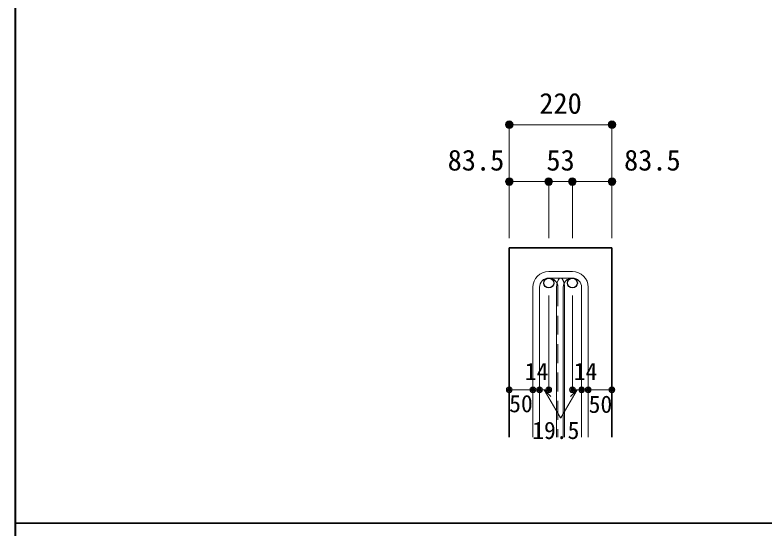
# Model space of a CAD drawing. Units: millimetres at full size, sheet at 1:20; some dimension numbers follow another scale. Extents: x -3982 to 3969, y -2797 to 2801.
# Drawn here: x -3982 to -2397, y -10 to 1076 of the extents above; entities that cross this region are included whole.
import ezdxf
from ezdxf.enums import TextEntityAlignment as Align

# ---------------------------------------------------------------- set-up
doc = ezdxf.new("R2010")
doc.units = ezdxf.units.MM
doc.header["$LTSCALE"] = 20
doc.header["$PDMODE"] = 32
doc.header["$PDSIZE"] = 12
doc.linetypes.add('DASHED2', pattern=[3, 2, -1])
for name, color, linetype, lineweight in [('6-1_躯体線', 2, 'Continuous', 35), ('6-5_梁主筋', 7, 'Continuous', 18), ('6-6_S.T.P.', 7, 'Continuous', 18), ('6-D_寸法', 4, 'Continuous', 9), ('F-0_枠', 6, 'Continuous', 40)]:
    doc.layers.add(name, color=color, linetype=linetype, lineweight=lineweight)
doc.styles.add('ＭＳ ゴシック', font='')
doc.styles.get('ＭＳ ゴシック').set_extended_font_data('MS Gothic')

msp = doc.modelspace()

# ---------------------------------------------------------------- linework, layer by layer
at = {"layer": '6-1_躯体線'}
for p, q in [((-2937.37, 584.12), (-2937.37, 184.12)), ((-2937.37, 584.12), (-2720.37, 584.12)), ((-2720.37, 584.12), (-2720.37, 184.12))]:
    msp.add_line(p, q, dxfattribs=at)
at = {"layer": '6-5_梁主筋', "color": 3, "lineweight": 25}
for centre in [(-2853.87, 509.62), (-2803.87, 509.62)]:
    msp.add_circle(centre, 10.5, dxfattribs=at)
at = {"layer": '6-6_S.T.P.'}
for p, q in [((-2803.87, 534.12), (-2853.87, 534.12)), ((-2803.87, 520.12), (-2853.87, 520.12)), ((-2887.37, 500.62), (-2887.37, 184.12)), ((-2873.37, 500.62), (-2873.37, 184.12)), ((-2837.37, 500.62), (-2837.37, 184.12)), ((-2823.37, 500.62), (-2823.37, 184.12)), ((-2820.37, 500.62), (-2820.37, 184.12)), ((-2784.37, 500.62), (-2784.37, 184.12)), ((-2770.37, 500.62), (-2770.37, 184.12))]:
    msp.add_line(p, q, dxfattribs=at)
at = {"layer": '6-6_S.T.P.', "linetype": 'DASHED2'}
msp.add_line((-2834.37, 500.62), (-2834.37, 184.12), dxfattribs=at)
at = {"layer": '6-6_S.T.P.'}
for centre, radius, start, end in [((-2853.87, 500.62), 33.5, 90, 180), ((-2803.87, 500.62), 33.5, 0, 90), ((-2853.87, 500.62), 19.5, 90, 180), ((-2853.87, 500.62), 19.5, 25.63897, 90), ((-2803.87, 500.62), 33.5, 144.40235, 180), ((-2803.87, 500.62), 19.5, 90, 180), ((-2853.87, 500.62), 33.5, 0, 14.58817), ((-2803.87, 500.62), 19.5, 0, 90)]:
    msp.add_arc(centre, radius, start, end, dxfattribs=at)
at = {"layer": '6-6_S.T.P.', "linetype": 'DASHED2'}
for radius, start, end in [(19.5, 0, 25.63897), (33.5, 14.58817, 35.59765)]:
    msp.add_arc((-2853.87, 500.62), radius, start, end, dxfattribs=at)
at = {"layer": '6-D_寸法'}
for p, q in [((-2937.37, 844.12), (-2720.37, 844.12)), ((-2720.37, 844.12), (-2720.37, 724.12)), ((-2937.37, 724.12), (-2937.37, 604.12)), ((-2853.87, 724.12), (-2853.87, 604.12)), ((-2853.87, 724.12), (-2720.37, 724.12)), ((-2803.87, 724.12), (-2803.87, 604.12)), ((-2720.37, 724.12), (-2720.37, 604.12)), ((-2853.87, 284.12), (-2853.87, 483.45)), ((-2803.87, 284.12), (-2803.87, 483.45)), ((-2937.37, 284.12), (-2887.37, 284.12)), ((-2887.37, 284.12), (-2853.87, 284.12)), ((-2863.62, 284.12), (-2849.48, 269.98)), ((-2863.62, 284.12), (-2829.39, 224.85)), ((-2794.12, 284.12), (-2828.34, 224.85)), ((-2794.12, 284.12), (-2808.26, 269.98)), ((-2803.87, 284.12), (-2720.37, 284.12)), ((-2784.37, 284.12), (-2770.37, 284.12)), ((-2829.39, 224.85), (-2828.34, 224.85))]:
    msp.add_line(p, q, dxfattribs=at)
msp.add_lwpolyline([(-2937.37, 844.12), (-2937.37, 724.12), (-2853.87, 724.12)], dxfattribs=at)
for centre, radius in [((-2937.37, 844.12), 8), ((-2937.37, 844.12), 7.2), ((-2937.37, 844.12), 6.4), ((-2937.37, 844.12), 5.6), ((-2937.37, 844.12), 4.8), ((-2937.37, 844.12), 4), ((-2937.37, 844.12), 3.2), ((-2937.37, 844.12), 2.4), ((-2937.37, 844.12), 1.6), ((-2937.37, 844.12), 0.8), ((-2720.37, 844.12), 8), ((-2720.37, 844.12), 7.2), ((-2720.37, 844.12), 6.4), ((-2720.37, 844.12), 5.6), ((-2720.37, 844.12), 4.8), ((-2720.37, 844.12), 4), ((-2720.37, 844.12), 3.2), ((-2720.37, 844.12), 2.4), ((-2720.37, 844.12), 1.6), ((-2720.37, 844.12), 0.8), ((-2937.37, 724.12), 8), ((-2937.37, 724.12), 7.2), ((-2937.37, 724.12), 6.4), ((-2937.37, 724.12), 5.6), ((-2853.87, 724.12), 8), ((-2853.87, 724.12), 7.2), ((-2853.87, 724.12), 6.4), ((-2853.87, 724.12), 5.6), ((-2803.87, 724.12), 8), ((-2803.87, 724.12), 7.2), ((-2803.87, 724.12), 6.4), ((-2803.87, 724.12), 5.6), ((-2720.37, 724.12), 8), ((-2720.37, 724.12), 7.2), ((-2720.37, 724.12), 6.4), ((-2720.37, 724.12), 5.6), ((-2937.37, 724.12), 4.8), ((-2937.37, 724.12), 4), ((-2937.37, 724.12), 3.2), ((-2937.37, 724.12), 2.4), ((-2937.37, 724.12), 1.6), ((-2937.37, 724.12), 0.8), ((-2853.87, 724.12), 4.8), ((-2853.87, 724.12), 4), ((-2853.87, 724.12), 3.2), ((-2853.87, 724.12), 2.4), ((-2853.87, 724.12), 1.6), ((-2853.87, 724.12), 0.8), ((-2803.87, 724.12), 4.8), ((-2803.87, 724.12), 4), ((-2803.87, 724.12), 3.2), ((-2803.87, 724.12), 2.4), ((-2803.87, 724.12), 1.6), ((-2803.87, 724.12), 0.8), ((-2720.37, 724.12), 4.8), ((-2720.37, 724.12), 4), ((-2720.37, 724.12), 3.2), ((-2720.37, 724.12), 2.4), ((-2720.37, 724.12), 1.6), ((-2720.37, 724.12), 0.8), ((-2937.37, 284.12), 4), ((-2937.37, 284.12), 3.6), ((-2937.37, 284.12), 3.2), ((-2937.37, 284.12), 2.8), ((-2937.37, 284.12), 2.4), ((-2937.37, 284.12), 2), ((-2937.37, 284.12), 1.6), ((-2937.37, 284.12), 1.2), ((-2887.37, 284.12), 4), ((-2887.37, 284.12), 3.6), ((-2887.37, 284.12), 3.2), ((-2887.37, 284.12), 2.8), ((-2887.37, 284.12), 2.4), ((-2887.37, 284.12), 2), ((-2887.37, 284.12), 1.6), ((-2887.37, 284.12), 1.2), ((-2873.37, 284.12), 4), ((-2873.37, 284.12), 3.6), ((-2873.37, 284.12), 3.2), ((-2873.37, 284.12), 2.8), ((-2873.37, 284.12), 2.4), ((-2873.37, 284.12), 2), ((-2873.37, 284.12), 1.6), ((-2873.37, 284.12), 1.2), ((-2853.87, 284.12), 4), ((-2853.87, 284.12), 3.6), ((-2853.87, 284.12), 3.2), ((-2853.87, 284.12), 2.8), ((-2853.87, 284.12), 2.4), ((-2853.87, 284.12), 2), ((-2853.87, 284.12), 1.6), ((-2853.87, 284.12), 1.2), ((-2803.87, 284.12), 4), ((-2803.87, 284.12), 3.6), ((-2803.87, 284.12), 3.2), ((-2803.87, 284.12), 2.8), ((-2803.87, 284.12), 2.4), ((-2803.87, 284.12), 2), ((-2803.87, 284.12), 1.6), ((-2803.87, 284.12), 1.2), ((-2784.37, 284.12), 4), ((-2784.37, 284.12), 3.6), ((-2784.37, 284.12), 3.2), ((-2784.37, 284.12), 2.8), ((-2784.37, 284.12), 2.4), ((-2784.37, 284.12), 2), ((-2784.37, 284.12), 1.6), ((-2784.37, 284.12), 1.2), ((-2770.37, 284.12), 4), ((-2770.37, 284.12), 3.6), ((-2770.37, 284.12), 3.2), ((-2770.37, 284.12), 2.8), ((-2770.37, 284.12), 2.4), ((-2770.37, 284.12), 2), ((-2770.37, 284.12), 1.6), ((-2770.37, 284.12), 1.2), ((-2720.37, 284.12), 4), ((-2720.37, 284.12), 3.6), ((-2720.37, 284.12), 3.2), ((-2720.37, 284.12), 2.8), ((-2720.37, 284.12), 2.4), ((-2720.37, 284.12), 2), ((-2720.37, 284.12), 1.6), ((-2720.37, 284.12), 1.2), ((-2937.37, 284.12), 0.8), ((-2937.37, 284.12), 0.4), ((-2887.37, 284.12), 0.8), ((-2887.37, 284.12), 0.4), ((-2873.37, 284.12), 0.8), ((-2873.37, 284.12), 0.4), ((-2853.87, 284.12), 0.8), ((-2853.87, 284.12), 0.4), ((-2803.87, 284.12), 0.8), ((-2803.87, 284.12), 0.4), ((-2784.37, 284.12), 0.8), ((-2784.37, 284.12), 0.4), ((-2770.37, 284.12), 0.8), ((-2770.37, 284.12), 0.4), ((-2720.37, 284.12), 0.8), ((-2720.37, 284.12), 0.4)]:
    msp.add_circle(centre, radius, dxfattribs=at)
at = {"layer": '6-D_寸法', "color": 7}
for p in [(-2937.37, 844.12), (-2720.37, 844.12), (-2937.37, 724.12), (-2853.87, 724.12), (-2803.87, 724.12), (-2720.37, 724.12), (-2937.37, 284.12), (-2887.37, 284.12), (-2873.37, 284.12), (-2853.87, 284.12), (-2803.87, 284.12), (-2784.37, 284.12), (-2770.37, 284.12), (-2720.37, 284.12)]:
    msp.add_point(p, dxfattribs=at)
at = {"layer": 'F-0_枠'}
msp.add_line((-3981.92, 2800.77), (-3981.92, -2796.83), dxfattribs=at)
at = {"layer": 'F-0_枠', "color": 2, "lineweight": 35}
msp.add_line((2482.4, 1.97), (-3981.92, 1.97), dxfattribs=at)

# ---------------------------------------------------------------- texts
at = {"layer": '6-D_寸法', "style": 'ＭＳ ゴシック'}
for s, height, p in [('220', 43.99, (-2873.87, 854.12)), ('83.5', 43.99, (-3067.55, 734.12)), ('53', 43.99, (-2858.87, 734.12)), ('83.5', 43.99, (-2694.74, 734.12)), ('14', 36.66, (-2904.56, 293.55)), ('14', 36.66, (-2801.25, 293.55)), ('50', 36.66, (-2937.56, 225.52)), ('50', 36.66, (-2769.58, 224.22)), ('19.5', 36.66, (-2888.87, 169.04))]:
    msp.add_text(s, height=height, dxfattribs=at).set_placement(p, align=Align.BOTTOM_LEFT)

doc.saveas('drawing.dxf')
